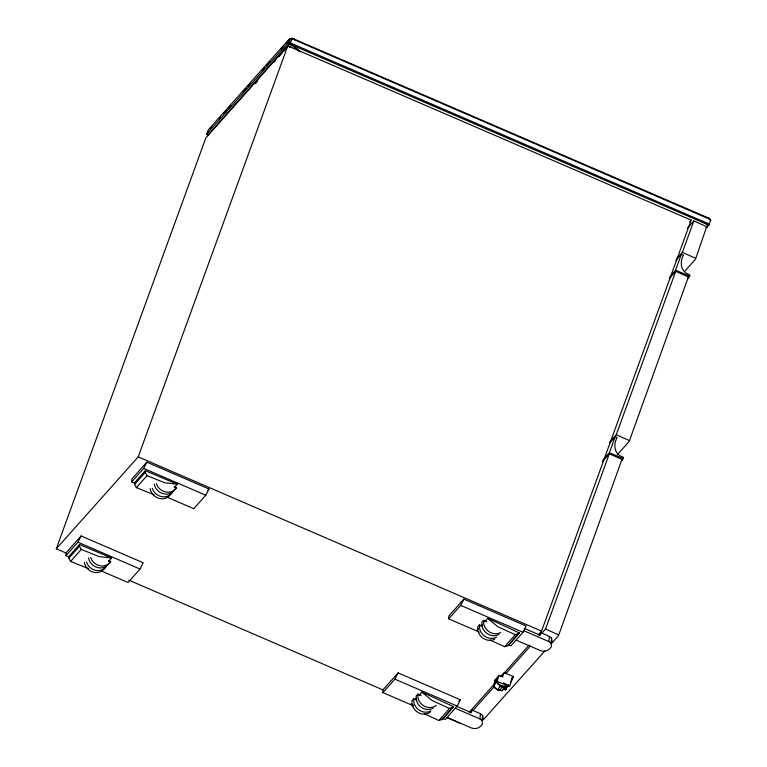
<?xml version="1.0" encoding="UTF-8"?>
<svg xmlns="http://www.w3.org/2000/svg" width="767" height="767" viewBox="0 0 767 767"><rect width="100%" height="100%" fill="white"/><g stroke="black" fill="none" stroke-linecap="round" stroke-linejoin="round"><path stroke-width="1.15" d="M602.162 461.82L609.324 453.786L621.97 459.414L558.462 635.757L551.32 643.743M669.361 278.488L675.727 271.345L688.373 276.964L629.18 441.466L617.282 454.764M687.462 228.106L693.828 220.963L706.675 226.677L695.525 259.188L684.413 271.604M88.378 568.568L70.612 561.415L68.8 558.165L68.829 556.506L79.519 544.512L111.541 558.002L108.492 561.425M111.541 558.002L99.058 556.574L81.302 549.421L79.49 546.171L79.519 544.512M154.138 494.782L136.373 487.63L134.57 484.38L134.599 482.731L145.289 470.737L177.311 484.217L174.253 487.649M177.311 484.217L164.828 482.788L147.063 475.636L145.26 472.386L145.289 470.737M69.183 557.082L65.914 555.663L66.02 552.873L81.11 535.941L143.218 562.777L140.025 569.037L128.022 582.498L101.877 571.204M134.944 483.296L131.675 481.887L131.78 479.087L146.871 462.165L208.979 488.991L205.786 495.252L193.792 508.713L166.544 496.949M413.518 705.841L382.906 692.611L383.001 689.821L398.092 672.889L460.411 699.811L457.218 706.071L445.224 719.532L441.945 718.123M479.279 632.056L448.666 618.835L448.772 616.035L463.862 599.104L526.181 626.035L522.989 632.296L510.985 645.756L508.799 644.807M288.545 44.409L288.171 42.597L289.13 42.415L707.72 223.389L707.644 224.99L709.024 224.827L710.721 219.908L708.593 218.049L292.39 38.35L289.629 38.59L208.26 129.891L206.975 134.58L207.819 135.337L288.545 44.409L289.83 44.275L292.054 38.772L289.629 38.59L288.171 42.597L206.793 133.899M447.257 717.509L471.686 728.065C475.799 729.59 480.343 727.873 482.453 724.019L481.992 720.568L479.864 718.89L480.516 713.761L472.175 710.156L469.941 712.658M481.992 720.568L482.644 715.438L480.516 713.761M516.21 640.148L540.639 650.704C544.752 652.228 549.287 650.521 551.406 646.667L550.946 643.206L548.808 641.538L549.46 636.409L541.128 632.804L538.894 635.306M550.946 643.206L551.598 638.077L549.46 636.409M483.105 718.89L482.644 715.438M552.058 641.538L551.598 638.077M495.281 679.648L493.775 686.034L496.92 681.393L509.556 686.388L513.238 676.523L504.14 672.582L502.558 676.925L499.049 675.42L495.281 679.648L493.775 686.034L494.792 687.798L497.323 689.782L501.8 690.683L508.598 684.787M504.168 683.761L507.035 685.727L504.734 687.395L500.257 686.494L497.486 683.339L496.92 681.393L497.467 679.169L494.427 682.582M497.467 679.169L497.486 683.339L504.734 687.395L501.8 690.683L497.323 689.782L500.257 686.494L507.035 685.727L505.664 689.811L503.516 689.447M472.175 710.156L471.331 712.658L456.298 706.158M541.128 632.804L540.275 635.297L524.177 628.346M507.035 685.727L505.664 689.811L507.351 685.784M496.92 681.393L499.049 675.42M208.068 131.569L206.975 134.58L208.336 135.606M66.173 553.065L56.279 548.798L205.863 137.801L287.807 45.867L691.134 220.119L541.55 631.107L538.367 634.673M56.279 548.798L138.223 456.864L287.807 45.867M670.032 276.475L675.574 270.262L681.412 254.222L683.512 255.133C679.428 262.189 680.665 272.275 689.591 274.634L689.763 276.149L687.385 278.805M603.054 459.893L609.381 452.798L615.211 436.749L617.109 437.573C613.025 444.63 614.262 454.716 623.188 457.074L623.36 458.589L621.778 460.363M676.82 258.623L682.39 252.381L693.828 220.963M541.569 633.494L545.548 629.036L609.324 453.786M609.899 441.878L616.256 434.736L675.727 271.345M507.227 685.727L506.335 687.721L508.617 685.161M510.343 682.362L513.238 676.523L511.733 678.21M65.914 555.663L77.918 542.202L81.11 535.941M131.675 481.887L143.678 468.426L146.871 462.165M382.906 692.611L394.9 679.15L398.092 672.889M448.666 618.835L460.67 605.364L463.862 599.104M424.324 713.799L438.858 720.501L442.223 719.484L453.585 706.675L421.917 692.093L418.859 695.516M490.094 640.014L504.628 646.725L507.984 645.709L519.355 632.9L487.678 618.307L484.619 621.73M255.363 83.641L257.712 80.957M274.164 62.165L275.727 60.382M278.862 56.796L281.997 53.22M283.569 51.427L290.683 43.22L291.815 44.889L300.156 51.696L291.815 44.889L289.408 47.554M442.223 719.484L453.585 706.675L449.548 708.516L438.858 720.501M507.984 645.709L519.355 632.9L515.309 634.731L504.628 646.725M68.8 558.165L79.49 546.171M134.57 484.38L145.26 472.386M70.612 561.415L81.302 549.421M136.373 487.63L147.063 475.636M108.598 560.476L110.764 561.415L109.029 563.361A11.553 10.546 41.7 0 1 97.438 567.542A11.553 10.546 41.7 0 1 88.483 557.801M174.358 486.69L176.535 487.63L174.79 489.586A11.553 10.546 41.7 0 1 163.198 493.756A11.553 10.546 41.7 0 1 154.244 484.015M207.397 490.775L208.979 488.991M689.543 221.903L691.134 220.119M675.871 260.435L681.412 254.222M706.637 227.502L709.024 224.827L707.72 223.389L706.369 224.06L291.815 44.889L300.175 51.686M609.679 442.962L615.211 436.749M416.999 700.127L413.739 698.718L412.004 700.674A11.553 10.546 41.7 0 0 417.814 712.37A11.553 10.546 41.7 0 0 430.46 711.958M421.121 695.496L417.871 694.087L416.136 696.043A11.553 10.546 41.7 0 0 421.208 707.251A11.553 10.546 41.7 0 0 433.25 708.229M481.676 625.872L479.509 624.942L477.764 626.888A11.553 10.546 41.7 0 0 482.846 638.106A11.553 10.546 41.7 0 0 494.888 639.074M486.892 621.711L483.632 620.311L481.897 622.258A11.553 10.546 41.7 0 0 486.978 633.465A11.553 10.546 41.7 0 0 499.01 634.443M415.043 699.801L416.567 698.085M476.988 630.301L478.512 628.585M480.804 626.016L482.338 624.3M458.829 701.594L460.411 699.811M501.119 675.967L503.382 673.436M469.155 712.332L495.405 682.87M500.976 676.628L528.818 645.383M473.143 710.252L494.629 686.158M505.769 673.666L530.428 645.996M499.672 690.089L502.96 686.407M210.091 128.664L211.692 126.871M218.873 118.827L220.474 117.044M223.667 113.468L226.859 109.892M228.461 108.109L230.857 105.424M242.832 92.021L246.025 88.445M247.616 86.652L250.809 83.085M261.988 70.564L264.385 67.889M266.782 65.205L269.974 61.628M281.153 49.117L283.55 46.442M285.947 43.757L289.936 39.29M706.004 227.617L709.024 224.827M483.085 720.031L544.973 650.838M292.39 38.35L290.588 38.398L289.13 42.415L289.83 44.275M707.72 223.389L709.264 223.916L707.644 224.99L706.369 224.06L707.605 225.824M675.574 270.262L689.763 276.149M609.381 452.798L623.36 458.589M292.054 38.772L709.6 219.151L710.673 220.311L708.593 218.049L710.673 220.311L709.839 218.978M138.223 456.864L541.55 631.107M523.315 630.522L548.808 641.538M143.678 468.426L205.786 495.252M460.67 605.364L522.989 632.296M77.918 542.202L140.025 569.037M394.9 679.15L457.218 706.071M455.425 708.334L479.864 718.89M128.808 580.13L382.675 689.801M446.413 717.346L459.606 723.041M695.525 258.23L682.39 252.381M629.189 440.498L616.256 434.736M558.472 634.788L545.548 629.036M413.355 705.026L411.227 704.077L412.934 705.669M515.309 634.731L497.668 626.581L487.678 618.307M449.548 708.516L431.898 700.367L421.917 692.093M494.792 687.798L496.738 688.718M503.516 682.774L509.556 686.388M708.593 218.049L709.6 219.151M706.675 226.677L707.069 227.454M688.373 276.964L688.766 277.74M621.97 459.414L622.363 460.19M500.755 632.497A11.553 10.546 41.7 0 1 488.713 631.519A11.553 10.546 41.7 0 1 483.632 620.311M496.623 637.128A11.553 10.546 41.7 0 1 484.591 636.15A11.553 10.546 41.7 0 1 479.509 624.942M436.327 705.372A11.553 10.546 41.7 0 1 423.681 705.784A11.553 10.546 41.7 0 1 417.871 694.087M430.862 710.904A11.553 10.546 41.7 0 1 418.82 709.935A11.553 10.546 41.7 0 1 413.739 698.718M176.525 487.63A11.553 10.546 41.7 0 1 165.777 492.002A11.553 10.546 41.7 0 1 156.401 483.728M152.269 488.358A11.553 10.546 41.7 0 0 161.645 496.632A11.553 10.546 41.7 0 0 172.402 492.261L170.657 494.216A11.553 10.546 41.7 0 1 159.066 498.387A11.553 10.546 41.7 0 1 150.121 488.646M110.764 561.415A11.553 10.546 41.7 0 1 100.017 565.787A11.553 10.546 41.7 0 1 90.631 557.504M86.508 562.134A11.553 10.546 41.7 0 0 95.885 570.418A11.553 10.546 41.7 0 0 106.632 566.046L104.897 567.992A11.553 10.546 41.7 0 1 93.306 572.172A11.553 10.546 41.7 0 1 84.351 562.432M295.861 40.383L294.001 38.877L295.861 40.392"/></g></svg>
